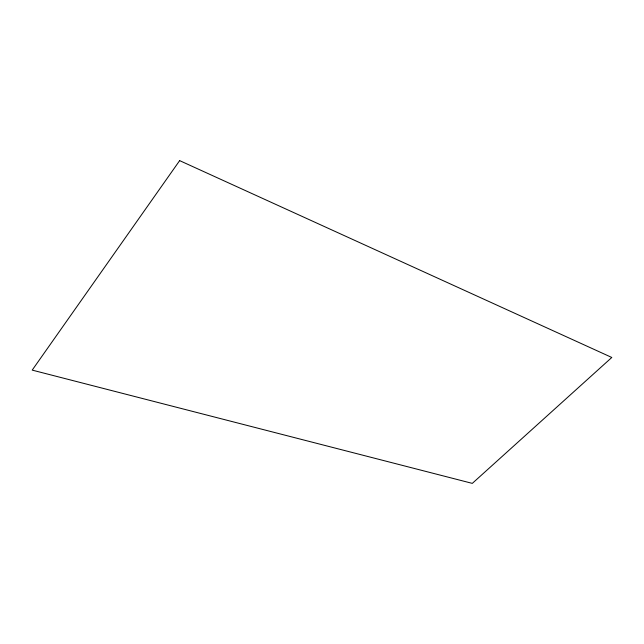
<?xml version="1.0" encoding="UTF-8"?>
<svg xmlns="http://www.w3.org/2000/svg" width="644" height="644" viewBox="0 0 644 644"><rect width="100%" height="100%" fill="white"/><g stroke="black" fill="none" stroke-linecap="round" stroke-linejoin="round"><path stroke-width="0.97" d="M179.652 160.622L32.2 370.115L472.302 483.378L611.8 357.468L179.652 160.622"/></g></svg>
